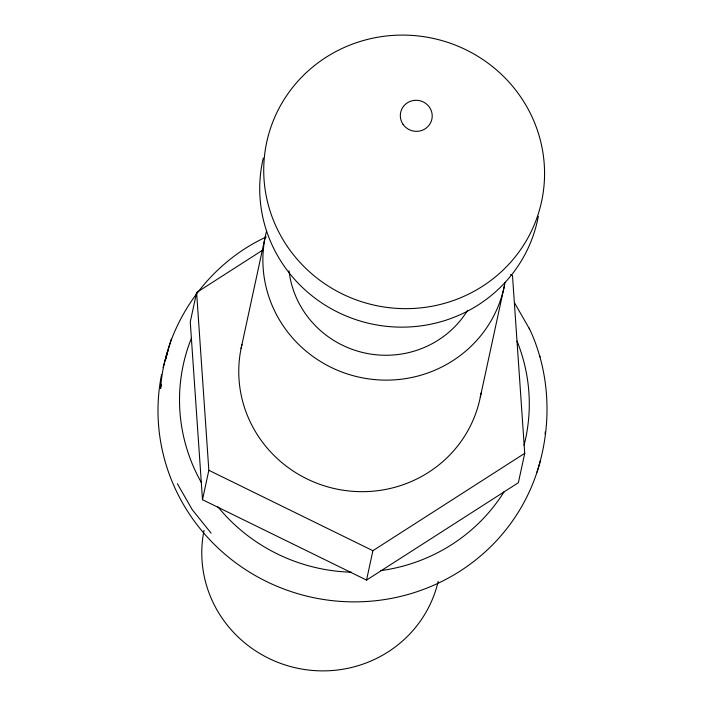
<?xml version="1.0" encoding="UTF-8"?>
<svg xmlns="http://www.w3.org/2000/svg" width="706" height="706" viewBox="0 0 706 706"><rect width="100%" height="100%" fill="white"/><g stroke="black" fill="none" stroke-linecap="round" stroke-linejoin="round"><path stroke-width="1.06" d="M266.25 236.951C207.538 264.123 165.169 323.904 160.553 388.574L161.339 384.338M166.078 358.904L167.066 353.6M263.267 249.774L196.612 292.522L190.258 321.918L202.49 499.689L366.546 580.085L518.372 482.719L524.726 453.331L512.494 275.561L510.517 274.59M202.49 499.689L208.844 470.293L196.612 292.522M241.064 348.552L265.182 237.004M366.546 580.085L372.9 550.698L524.726 453.331M480.274 397.301L504.393 285.753M537.001 472.137C552.233 425.162 550.415 372.997 529.191 328.131M163.077 367.561L171.293 339.101M191.485 338.086L190.232 341.298A175.106 170.128 12.2 0 0 201.439 482.727M351.35 572.204L347.802 572.063A175.106 170.128 12.2 0 1 217.863 506.784M208.844 470.293L372.9 550.698M211.156 533.207L192.27 509.723L177.347 483.698M514.612 302.998L529.535 329.022M539.737 355.974L540.116 356.954M504.313 491.402A175.106 170.128 12.2 0 1 380.781 570.625M517.013 341.104A175.106 170.128 12.2 0 1 524.064 445.221M504.984 282.621A122.067 118.59 12.2 0 1 359.575 377.26A122.067 118.59 12.2 0 1 266.63 230.774M481.042 393.118A122.067 118.59 12.2 0 1 337.071 489.143A122.067 118.59 12.2 0 1 241.99 344.396M467.646 310.287A96.501 93.757 12.2 0 1 364.517 352.921A96.501 93.757 12.2 0 1 289.01 270.777M538.316 216.336A140.6 136.602 12.2 0 1 371.868 324.01A140.6 136.602 12.2 0 1 263.303 158.082M540.328 460.7A194.282 188.758 12.2 0 1 310.084 596.905A194.282 188.758 12.2 0 1 161.559 374.604M165.469 358.763A194.282 188.758 12.2 0 1 168.099 350.538M545.314 431.79A194.282 188.758 12.2 0 1 545.111 433.943M438.179 581.4A119.826 116.419 12.2 0 1 296.652 668.053A119.826 116.419 12.2 0 1 204.043 530.374M287.501 246.676A140.6 136.602 12.2 0 0 530.18 233.642A140.6 136.602 12.2 0 0 394.742 35.3A140.6 136.602 12.2 0 0 287.501 246.676M403.011 124.3A15.973 15.523 12.2 0 0 430.581 122.826A15.973 15.523 12.2 0 0 415.199 100.287A15.973 15.523 12.2 0 0 403.011 124.3"/></g></svg>
